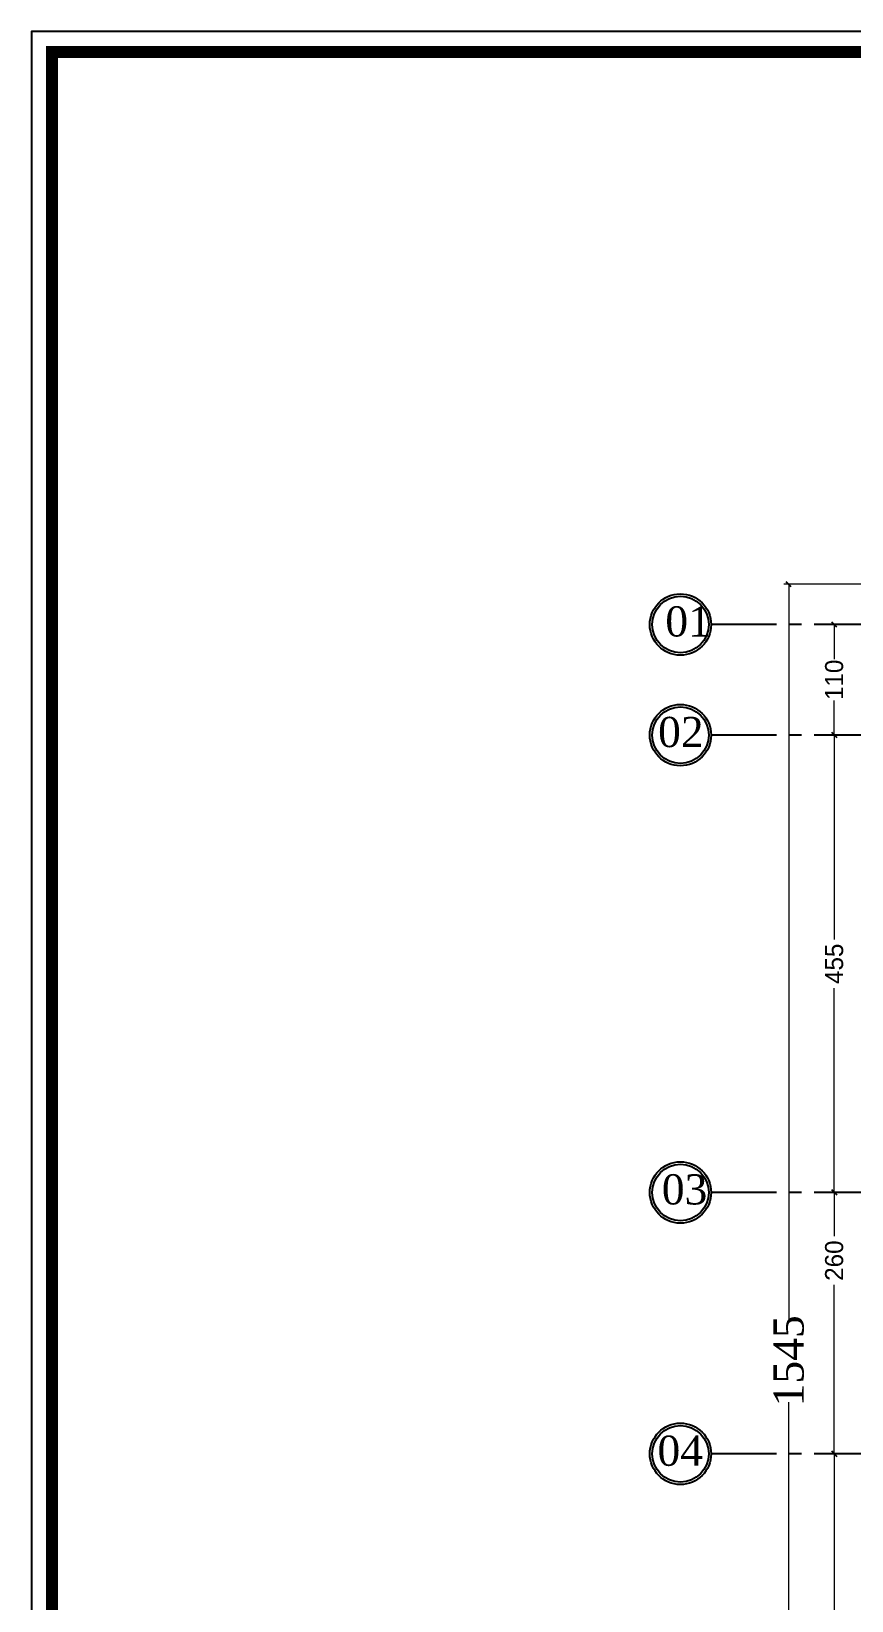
# Model space of a CAD drawing. Header units: centimetres. Extents: x 7997 to 116674, y 1017 to 13844.
# Drawn here: x 89907 to 90723, y 9211 to 10772 of the extents above; entities that cross this region are included whole.
import ezdxf
from ezdxf.enums import TextEntityAlignment as Align

# ---------------------------------------------------------------- set-up
doc = ezdxf.new("R2010")
doc.units = ezdxf.units.CM
doc.header["$LTSCALE"] = 200
doc.header["$PDMODE"] = 2
doc.linetypes.add('CENTER2', pattern=[1.125, 0.75, -0.125, 0.125, -0.125])
for name, color, linetype in [('$0$GRID', 9, 'Continuous'), ('$0$GRID @ 1', 9, 'Continuous'), ('AXIS', 9, 'CENTER2'), ('COL', 1, 'Continuous'), ('DIM', 11, 'Continuous')]:
    doc.layers.add(name, color=color, linetype=linetype)
doc.layers.add('HA', color=251, linetype='Continuous', lineweight=0)
doc.styles.add('$0$GRID', font='times.ttf', dxfattribs={"height": 40})
doc.styles.add('T1', font='times.ttf')
doc.styles.add('T2', font='')
doc.styles.get('T2').set_extended_font_data('Elisia')
doc.dimstyles.new('NORMAL', dxfattribs={"dimtxt": 18, "dimasz": 5, "dimexe": 5, "dimexo": 5, "dimgap": 1, "dimtad": 0, "dimdec": 0, "dimdsep": 46, "dimtxsty": 'T2', "dimblk1": 'OBLIQUE', "dimblk2": 'OBLIQUE', "dimsah": 1, "dimcen": 0.09, "dimclrd": 4, "dimclre": 4, "dimclrt": 6, "dimadec": 0, "dimazin": 0, "dimtfac": 1, "dimtdec": 0, "dimtofl": 0, "dimtmove": 1, "dimatfit": 2, "dimldrblk": 'OPEN30', "dimfxl": 0, "dimtolj": 1, "dimtzin": 0, "dimlwd": 5, "dimlwe": 5, "dimarcsym": 0})

# ---------------------------------------------------------------- blocks, each defined once
blk = doc.blocks.new('08-TITLE SHEET-selattin', base_point=(45714.8, -203081.4))
at = {"color": 0}
blk.add_lwpolyline([(51244.8, -203081.4), (45714.8, -203081.4), (45714.8, -206921.4), (51244.8, -206921.4)], close=True, dxfattribs=at)
at = {"color": 0, "linetype": 'ByBlock', "const_width": 17}
blk.add_lwpolyline([(45744.3, -206891.9), (51215.3, -206891.9), (51215.3, -203110.8), (45744.3, -203110.8)], close=True, dxfattribs=at)
at = {"layer": 'HA', "ltscale": 1.2}
blk.add_lwpolyline([(45714.8, -203081.4), (51244.8, -203081.4), (51244.8, -206921.4), (45714.8, -206921.4)], close=True, dxfattribs=at)
blk = doc.blocks.new('_OBLIQUE')
at = {"color": 0, "linetype": 'ByBlock'}
blk.add_line((-0.5, -0.5), (0.5, 0.5), dxfattribs=at)
blk = doc.blocks.new('*D1695')
at = {"layer": 'Defpoints', "color": 0, "transparency": 16777216}
for p in [(37000.6, 6337), (37000.6, 6337), (37000.6, 5847)]:
    blk.add_point(p, dxfattribs=at)
at = {"layer": 'DIM', "color": 4, "lineweight": 5, "transparency": 16777216}
for p, q in [((37000.6, 6337), (37000.6, 6116.1)), ((37000.6, 5847), (37000.6, 6067.9))]:
    blk.add_line(p, q, dxfattribs=at)
at = {"layer": 'DIM', "color": 4, "lineweight": 5, "transparency": 16777216, "xscale": 5, "yscale": 5, "zscale": 5}
for p, rotation in [((37000.6, 6337), 90), ((37000.6, 5847), 270)]:
    blk.add_blockref('_OBLIQUE', p, dxfattribs=dict(at, rotation=rotation))
at = {"layer": 'DIM', "color": 6, "transparency": 16777216, "insert": (37000.6, 6092), "char_height": 18, "attachment_point": 5, "rotation": 90, "style": 'T2'}
blk.add_mtext('\\A1;490', dxfattribs=at)
blk = doc.blocks.new('_Open30')
at = {"color": 0, "linetype": 'ByBlock', "lineweight": -2}
for p, q in [((-1, 0.27), (0, 0)), ((0, 0), (-1, -0.27)), ((0, 0), (-1, 0))]:
    blk.add_line(p, q, dxfattribs=at)
blk = doc.blocks.new('*D1696')
at = {"layer": 'Defpoints', "color": 0, "transparency": 16777216}
for p in [(37000.6, 6597), (37000.6, 6597), (37000.6, 6337)]:
    blk.add_point(p, dxfattribs=at)
at = {"layer": 'DIM', "color": 4, "lineweight": 5, "transparency": 16777216}
for p, q in [((37000.6, 6597), (37000.6, 6553.4)), ((37000.6, 6337), (37000.6, 6505.1))]:
    blk.add_line(p, q, dxfattribs=at)
at = {"layer": 'DIM', "color": 4, "lineweight": 5, "transparency": 16777216, "xscale": 5, "yscale": 5, "zscale": 5}
for p, rotation in [((37000.6, 6597), 90), ((37000.6, 6337), 270)]:
    blk.add_blockref('_OBLIQUE', p, dxfattribs=dict(at, rotation=rotation))
at = {"layer": 'DIM', "color": 6, "transparency": 16777216, "insert": (37000.6, 6529.2), "char_height": 18, "attachment_point": 5, "rotation": 90, "style": 'T2'}
blk.add_mtext('\\A1;260', dxfattribs=at)
blk = doc.blocks.new('*D1697')
at = {"layer": 'Defpoints', "color": 0, "transparency": 16777216}
for p in [(37000.6, 7052), (37000.6, 7052), (37000.6, 6597)]:
    blk.add_point(p, dxfattribs=at)
at = {"layer": 'DIM', "color": 4, "lineweight": 5, "transparency": 16777216}
for p, q in [((37000.6, 7052), (37000.6, 6848.6)), ((37000.6, 6597), (37000.6, 6800.4))]:
    blk.add_line(p, q, dxfattribs=at)
at = {"layer": 'DIM', "color": 4, "lineweight": 5, "transparency": 16777216, "xscale": 5, "yscale": 5, "zscale": 5}
for p, rotation in [((37000.6, 7052), 90), ((37000.6, 6597), 270)]:
    blk.add_blockref('_OBLIQUE', p, dxfattribs=dict(at, rotation=rotation))
at = {"layer": 'DIM', "color": 6, "transparency": 16777216, "insert": (37000.6, 6824.5), "char_height": 18, "attachment_point": 5, "rotation": 90, "style": 'T2'}
blk.add_mtext('\\A1;455', dxfattribs=at)
blk = doc.blocks.new('*D1698')
at = {"layer": 'Defpoints', "color": 0, "transparency": 16777216}
for p in [(37000.6, 7162), (37000.6, 7162), (37000.6, 7052)]:
    blk.add_point(p, dxfattribs=at)
at = {"layer": 'DIM', "color": 4, "lineweight": 5, "transparency": 16777216}
for p, q in [((37000.6, 7162), (37000.6, 7127.7)), ((37000.6, 7052), (37000.6, 7086.3))]:
    blk.add_line(p, q, dxfattribs=at)
at = {"layer": 'DIM', "color": 4, "lineweight": 5, "transparency": 16777216, "xscale": 5, "yscale": 5, "zscale": 5}
for p, rotation in [((37000.6, 7162), 90), ((37000.6, 7052), 270)]:
    blk.add_blockref('_OBLIQUE', p, dxfattribs=dict(at, rotation=rotation))
at = {"layer": 'DIM', "color": 6, "transparency": 16777216, "insert": (37000.6, 7107), "char_height": 18, "attachment_point": 5, "rotation": 90, "style": 'T2'}
blk.add_mtext('\\A1;110', dxfattribs=at)
blk = doc.blocks.new('*D1702')
at = {"layer": 'Defpoints', "color": 0, "transparency": 16777216}
for p in [(36955.4, 7202), (37069.3, 7202), (37069.3, 5657)]:
    blk.add_point(p, dxfattribs=at)
at = {"layer": 'DIM', "color": 4, "lineweight": 5, "transparency": 16777216}
for p, q in [((37064.3, 7202), (36950.4, 7202)), ((36955.4, 7202), (36955.4, 6470.7)), ((36955.4, 5657), (36955.4, 6388.3)), ((37064.3, 5657), (36950.4, 5657))]:
    blk.add_line(p, q, dxfattribs=at)
at = {"layer": 'DIM', "color": 4, "lineweight": 5, "transparency": 16777216, "xscale": 5, "yscale": 5, "zscale": 5}
for p, rotation in [((36955.4, 7202), 90), ((36955.4, 5657), 270)]:
    blk.add_blockref('_OBLIQUE', p, dxfattribs=dict(at, rotation=rotation))
at = {"layer": 'DIM', "color": 6, "transparency": 16777216, "insert": (36955.4, 6429.5), "char_height": 30, "attachment_point": 5, "rotation": 90, "style": 'T1'}
blk.add_mtext('\\A1;1545', dxfattribs=at)
blk = doc.blocks.new('*U1678')
at = {"layer": '$0$GRID', "linetype": 'ByBlock', "ltscale": 100}
for radius in [40.7, 37.5]:
    blk.add_circle((0, 0), radius, dxfattribs=at)
at = {"layer": '$0$GRID', "style": '$0$GRID'}
blk.add_attdef('A1', text='', height=40, dxfattribs=at).set_placement((0, 4.2), align=Align.MIDDLE_CENTER)
blk = doc.blocks.new('*U1736')
at = {"layer": '$0$GRID', "linetype": 'Continuous'}
ref = blk.add_blockref('*U1678', (36847.6, 7162), dxfattribs=dict(at, xscale=0.75, yscale=0.75, zscale=0.75))
ref.add_attrib('A1', '01', dxfattribs={"layer": '$0$GRID @ 1', "height": 30, "style": '$0$GRID'}).set_placement((36855.2, 7165.1), align=Align.MIDDLE_CENTER)
blk = doc.blocks.new('*U1737')
at = {"layer": '$0$GRID', "linetype": 'Continuous'}
ref = blk.add_blockref('*U1678', (36847.6, 7052), dxfattribs=dict(at, xscale=0.75, yscale=0.75, zscale=0.75))
ref.add_attrib('A1', '02', dxfattribs={"layer": '$0$GRID @ 1', "height": 30, "style": '$0$GRID'}).set_placement((36848, 7055.1), align=Align.MIDDLE_CENTER)
blk = doc.blocks.new('*U1738')
at = {"layer": '$0$GRID', "linetype": 'Continuous'}
ref = blk.add_blockref('*U1678', (36847.6, 6597), dxfattribs=dict(at, xscale=0.75, yscale=0.75, zscale=0.75))
ref.add_attrib('A1', '03', dxfattribs={"layer": '$0$GRID @ 1', "height": 30, "style": '$0$GRID'}).set_placement((36851.7, 6600.1), align=Align.MIDDLE_CENTER)
blk = doc.blocks.new('*U1739')
at = {"layer": '$0$GRID', "linetype": 'Continuous'}
ref = blk.add_blockref('*U1678', (36847.6, 6337), dxfattribs=dict(at, xscale=0.75, yscale=0.75, zscale=0.75))
ref.add_attrib('A1', '04', dxfattribs={"layer": '$0$GRID @ 1', "height": 30, "style": '$0$GRID'}).set_placement((36847.4, 6340.1), align=Align.MIDDLE_CENTER)
blk = doc.blocks.new('09-GRID LINE PLAN-Essa', base_point=(37178.1, 7462))
at = {"layer": 'AXIS', "ltscale": 0.5}
for p, q in [((38518.1, 7162), (36878.1, 7162)), ((38518.1, 7052), (36878.1, 7052)), ((38518.1, 6597), (36878.1, 6597)), ((38518.1, 6337), (36878.1, 6337))]:
    blk.add_line(p, q, dxfattribs=at)
at = {"layer": 'COL', "linetype": 'Continuous'}
for name in ['*U1736', '*U1737', '*U1738', '*U1739']:
    blk.add_blockref(name, (0, 0), dxfattribs=at)
at = {"layer": 'DIM'}
dim = blk.add_linear_dim(base=(36955.4, 7202), p1=(37069.3, 5657), p2=(37069.3, 7202), angle=90, dimstyle='NORMAL', override={"dimtxt": 30, "dimtxsty": 'T1'}, dxfattribs=at)
dim.commit()
dim.dimension.update_dxf_attribs({"geometry": '*D1702', "text_midpoint": (36955.4, 6429.5)})
for base, p1, p2, picture, middle in [((37000.6, 7162), (37000.6, 7052), (37000.6, 7162), '*D1698', (37000.6, 7107)), ((37000.6, 7052), (37000.6, 6597), (37000.6, 7052), '*D1697', (37000.6, 6824.5)), ((37000.6, 6337), (37000.6, 5847), (37000.6, 6337), '*D1695', (37000.6, 6092))]:
    dim = blk.add_linear_dim(base=base, p1=p1, p2=p2, angle=90, dimstyle='NORMAL', dxfattribs=at)
    dim.commit()
    dim.dimension.update_dxf_attribs({"geometry": picture, "text_midpoint": middle})
dim = blk.add_linear_dim(base=(37000.6, 6597), p1=(37000.6, 6337), p2=(37000.6, 6597), angle=90, dimstyle='NORMAL', dxfattribs=at)
dim.commit()
dim.dimension.update_dxf_attribs({"geometry": '*D1696', "text_midpoint": (37000.6, 6529.2), "dimtype": 128})

msp = doc.modelspace()

# ---------------------------------------------------------------- linework, layer by layer
at = {"linetype": 'Continuous'}
msp.add_lwpolyline([(89906.6695, 8084.0841), (93777.6695, 8084.0841), (93777.6695, 10772.0841), (89906.6695, 10772.0841)], close=True, dxfattribs=at)

# ---------------------------------------------------------------- block references
at = {"layer": 'COL', "linetype": 'Continuous'}
msp.add_blockref('09-GRID LINE PLAN-Essa', (90883.022, 10482.002), dxfattribs=at)
at = {"layer": 'DIM', "color": 0, "linetype": 'Continuous', "xscale": 0.7000000000000033, "yscale": 0.7000000000000033, "zscale": 0.7000000000000033}
msp.add_blockref('08-TITLE SHEET-selattin', (89906.6695, 10772.0841), dxfattribs=at)

doc.saveas('drawing.dxf')
